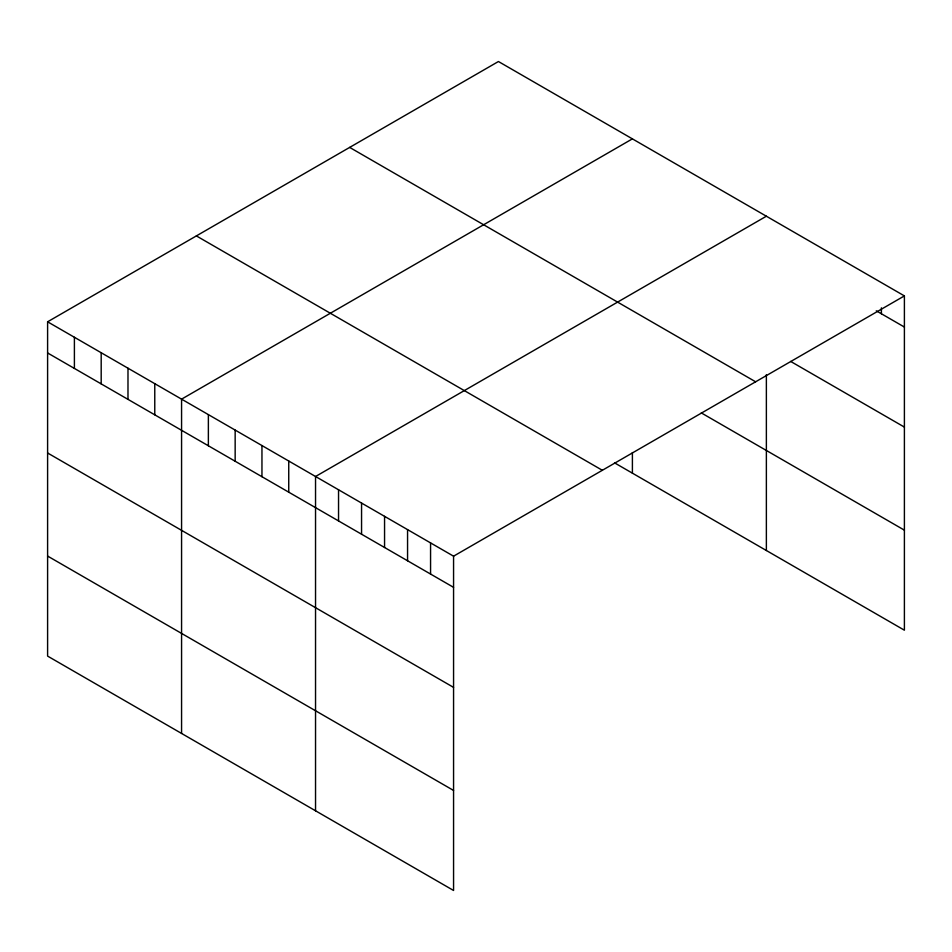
<?xml version="1.0" encoding="UTF-8"?>
<svg xmlns="http://www.w3.org/2000/svg" width="952" height="952" viewBox="0 0 952 952"><rect width="100%" height="100%" fill="white"/><g stroke="black" fill="none" stroke-linecap="round" stroke-linejoin="round"><path stroke-width="1.43" d="M47.6 321.8L453.568 556.182L453.568 890.477L47.6 656.095L47.6 321.8L498.432 61.523L904.4 295.905L904.4 630.2L614.54 462.85M632.402 138.861L181.57 399.15L181.57 733.445M766.372 216.211L315.54 476.5L315.54 810.795M453.568 556.182L904.4 295.905M876.28 310.816L904.4 327.048M790.648 361.415L904.4 427.091M349.658 147.405L755.626 381.8M701.303 412.906L904.4 530.157M196.374 235.906L602.342 470.288M47.6 352.954L453.568 587.336M47.6 452.985L453.568 687.38M47.6 556.063L453.568 790.446M881.397 307.841L881.397 313.767M766.372 374.6L766.372 550.506M632.402 452.569L632.402 473.156M430.566 542.902L430.566 574.056M407.563 529.621L407.563 560.776M384.56 516.341L384.56 547.495M361.558 503.061L361.558 534.203M338.543 489.78L338.543 520.923M288.742 461.03L288.742 492.172M261.955 445.56L261.955 476.702M235.156 430.09L235.156 461.232M208.369 414.62L208.369 445.762M154.771 383.68L154.771 414.822M127.984 368.21L127.984 399.352M101.186 352.74L101.186 383.894M74.399 337.27L74.399 368.424"/></g></svg>
